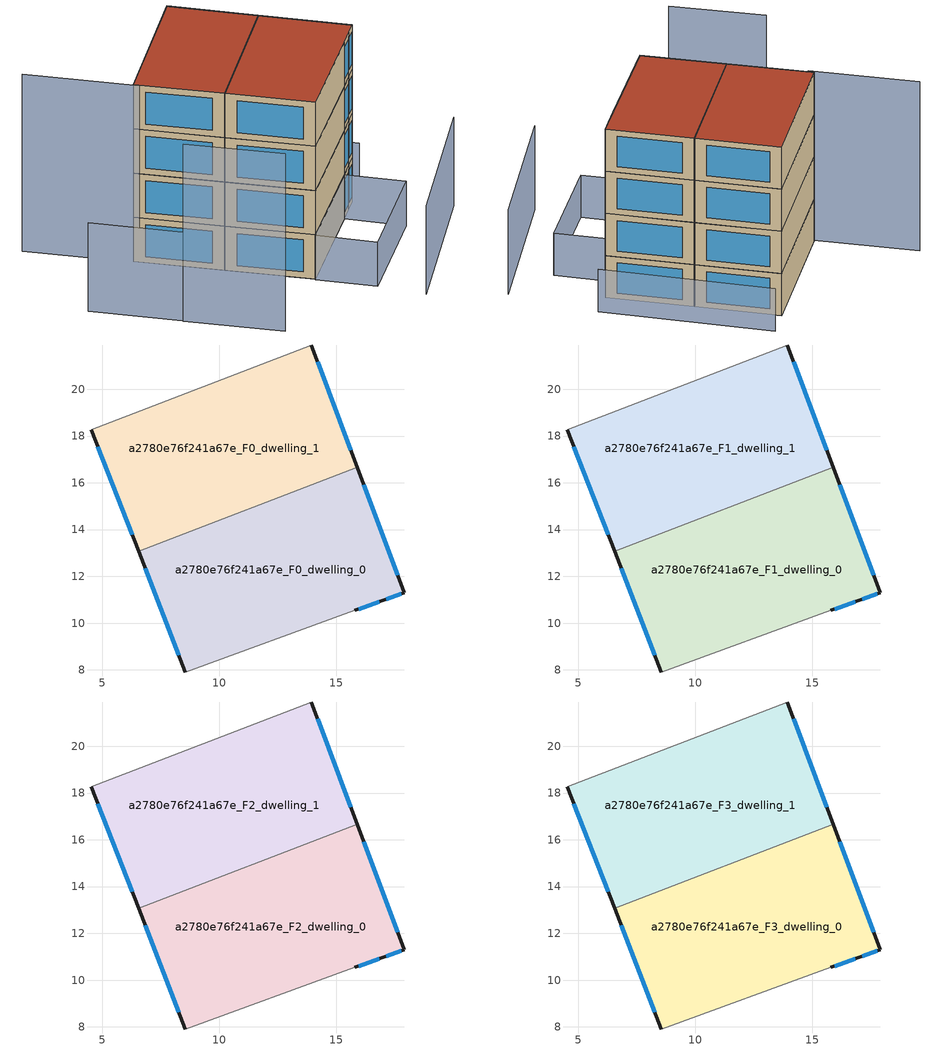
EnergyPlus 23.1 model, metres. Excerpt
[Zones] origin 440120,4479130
a2780e76f241a67e_F0_dwelling_0
 floor ground (EU_floor_Construction): 17.03,10.98 17.91,11.3 15.91,16.66 6.56,13.06 8.56,7.91 15.81,10.54 z0
 wall outside (EU_wall_Construction): 8.56,7.91 6.56,13.06 / 15.91,16.66 17.91,11.3 17.03,10.98 15.81,10.54 z0:3
 wall adiabatic (EU_wall_Construction): 15.81,10.54 8.56,7.91 z0:3
 wall to a2780e76f241a67e_F0_dwelling_1 (EU_wall_Construction): 6.56,13.06 15.91,16.66 z0:3
 window (EU_Window_Construction): 8.29,8.63 6.84,12.35 / 16.18,15.92 17.63,12.05 / 17.79,11.26 17.15,11.02 / 16.86,10.92 15.98,10.6 z0.42:2.58
a2780e76f241a67e_F0_dwelling_1
 floor ground (EU_floor_Construction): 15.91,16.66 13.95,21.89 4.54,18.27 6.56,13.06 z0
 wall outside (EU_wall_Construction): 6.56,13.06 4.54,18.27 / 13.95,21.89 15.91,16.66 z0:3
 wall adiabatic (EU_wall_Construction): 4.54,18.27 13.95,21.89 z0:3
 window (EU_Window_Construction): 6.28,13.79 4.82,17.55 / 14.22,21.16 15.63,17.39 z0.42:2.58
a2780e76f241a67e_F1_dwelling_0
 floor to a2780e76f241a67e_F0_dwelling_0 (EU_floor_Construction): 17.02,10.98 17.91,11.3 15.91,16.66 6.56,13.06 8.56,7.91 15.81,10.54 z3
 wall outside (EU_wall_Construction): 8.56,7.91 6.56,13.06 / 15.91,16.66 17.91,11.3 17.03,10.98 15.81,10.54 z3:6
 wall adiabatic (EU_wall_Construction): 15.81,10.54 8.56,7.91 z3:6
 wall to a2780e76f241a67e_F1_dwelling_1 (EU_wall_Construction): 6.56,13.06 15.91,16.66 z3:6
 window (EU_Window_Construction): 8.29,8.63 6.84,12.35 / 16.18,15.92 17.63,12.05 / 17.79,11.26 17.15,11.02 / 16.86,10.92 15.98,10.6 z3.42:5.58
a2780e76f241a67e_F1_dwelling_1
 floor to a2780e76f241a67e_F0_dwelling_1 (EU_floor_Construction): 15.91,16.66 13.95,21.89 4.54,18.27 6.56,13.06 z3
 wall outside (EU_wall_Construction): 6.56,13.06 4.54,18.27 / 13.95,21.89 15.91,16.66 z3:6
 wall adiabatic (EU_wall_Construction): 4.54,18.27 13.95,21.89 z3:6
 window (EU_Window_Construction): 6.28,13.79 4.82,17.55 / 14.22,21.16 15.63,17.39 z3.42:5.58
a2780e76f241a67e_F2_dwelling_0
 floor to a2780e76f241a67e_F1_dwelling_0 (EU_floor_Construction): 17.02,10.98 17.91,11.3 15.91,16.66 6.56,13.06 8.56,7.91 15.81,10.54 z6
 wall outside (EU_wall_Construction): 8.56,7.91 6.56,13.06 / 15.91,16.66 17.91,11.3 17.03,10.98 15.81,10.54 z6:9
 wall adiabatic (EU_wall_Construction): 15.81,10.54 8.56,7.91 z6:9
 wall to a2780e76f241a67e_F2_dwelling_1 (EU_wall_Construction): 6.56,13.06 15.91,16.66 z6:9
 window (EU_Window_Construction): 8.29,8.63 6.84,12.35 / 16.18,15.92 17.63,12.05 / 17.79,11.26 17.15,11.02 / 16.86,10.92 15.98,10.6 z6.42:8.58
a2780e76f241a67e_F2_dwelling_1
 floor to a2780e76f241a67e_F1_dwelling_1 (EU_floor_Construction): 15.91,16.66 13.95,21.89 4.54,18.27 6.56,13.06 z6
 wall outside (EU_wall_Construction): 6.56,13.06 4.54,18.27 / 13.95,21.89 15.91,16.66 z6:9
 wall adiabatic (EU_wall_Construction): 4.54,18.27 13.95,21.89 z6:9
 window (EU_Window_Construction): 6.28,13.79 4.82,17.55 / 14.22,21.16 15.63,17.39 z6.42:8.58
a2780e76f241a67e_F3_dwelling_0
 floor to a2780e76f241a67e_F2_dwelling_0 (EU_floor_Construction): 17.02,10.98 17.91,11.3 15.91,16.66 6.56,13.06 8.56,7.91 15.81,10.54 z9
 wall outside (EU_wall_Construction): 8.56,7.91 6.56,13.06 / 15.91,16.66 17.91,11.3 17.03,10.98 15.81,10.54 z9:12
 wall adiabatic (EU_wall_Construction): 15.81,10.54 8.56,7.91 z9:12
 wall to a2780e76f241a67e_F3_dwelling_1 (EU_wall_Construction): 6.56,13.06 15.91,16.66 z9:12
 window (EU_Window_Construction): 8.29,8.63 6.84,12.35 / 16.18,15.92 17.63,12.05 / 17.79,11.26 17.15,11.02 / 16.86,10.92 15.98,10.6 z9.42:11.58
 roof outside (EU_roof_Construction): 15.91,16.66 17.91,11.3 17.03,10.98 15.81,10.54 8.56,7.91 6.56,13.06 z12
a2780e76f241a67e_F3_dwelling_1
 floor to a2780e76f241a67e_F2_dwelling_1 (EU_floor_Construction): 15.91,16.66 13.95,21.89 4.54,18.27 6.56,13.06 z9
 wall outside (EU_wall_Construction): 6.56,13.06 4.54,18.27 / 13.95,21.89 15.91,16.66 z9:12
 wall adiabatic (EU_wall_Construction): 4.54,18.27 13.95,21.89 z9:12
 window (EU_Window_Construction): 6.28,13.79 4.82,17.55 / 14.22,21.16 15.63,17.39 z9.42:11.58
 roof outside (EU_roof_Construction): 13.95,21.89 15.91,16.66 6.56,13.06 4.54,18.27 z12
shading: 10.53,1.35 20.79,5.96 / -2.12,17.18 -0.01,11.52 z0:6; -0.13,11.73 2.11,5.94 / 4.62,17.87 2.08,24.54 z0:12; 19.67,11.93 15.85,22.61 / 8.5,7.89 15.86,10.56 / 15.86,10.56 17.15,6.99 / 17.15,6.99 9.8,4.32 / 9.8,4.32 8.5,7.89 z0:3
[Building]
EU S2 Campaign: North Axis=0; Terrain=City; Solar Distribution=FullExterior
[Site:Location]
Madrid: Latitude=40.5; Longitude=-3.5; Time Zone=1; Elevation=609
[SizingPeriod:WeatherFileDays]
AnnualSizingPeriod: Begin Month=1; Begin Day of Month=1; End Month=12; End Day of Month=31; Day of Week for Start Day=Monday; Use Weather File Daylight Saving Period=No; Use Weather File Rain and Snow Indicators=No
[MATERIAL]
EU_InternalMass_Material: Roughness=MediumRough; Thickness=0.1; Conductivity=1; Density=1800; Specific Heat=900; Thermal Absorptance=0.9; Solar Absorptance=0.7; Visible Absorptance=0.7
[MATERIAL:NOMASS] Roughness=MediumRough; Thermal Absorptance=0.9; Solar Absorptance=0.7; Visible Absorptance=0.7
Name | Thermal Resistance
EU_wall_NoMass | 1.60022
EU_roof_NoMass | 1.57597
EU_floor_NoMass | 0.470652
[WINDOWMATERIAL:SIMPLEGLAZINGSYSTEM]
EU_Window_SimpleGlazing: UFactor=3.28802; Solar Heat Gain Coefficient=0.85; Visible Transmittance=0.85
[CONSTRUCTION]
EU_wall_Construction: EU_wall_NoMass
EU_roof_Construction: EU_roof_NoMass
EU_floor_Construction: EU_floor_NoMass
EU_InternalMass_Construction: EU_InternalMass_Material
EU_Window_Construction: EU_Window_SimpleGlazing
[ZONE] Type=1; Multiplier=1; Ceiling Height=autocalculate; Floor Area=autocalculate; Part of Total Floor Area=Yes
Name | Volume
a2780e76f241a67e_F0_dwelling_0 | 168.262
a2780e76f241a67e_F1_dwelling_0; a2780e76f241a67e_F2_dwelling_0; a2780e76f241a67e_F3_dwelling_0 | 168.263
a2780e76f241a67e_F0_dwelling_1; a2780e76f241a67e_F1_dwelling_1; a2780e76f241a67e_F2_dwelling_1; a2780e76f241a67e_F3_dwelling_1 | 168.261
[INTERNALMASS] Construction=EU_InternalMass_Construction
Name | Zone or ZoneList | Surface Area
a2780e76f241a67e_F0_dwelling_0_EU_InternalMass | a2780e76f241a67e_F0_dwelling_0 | 56.0875
a2780e76f241a67e_F0_dwelling_1_EU_InternalMass | a2780e76f241a67e_F0_dwelling_1 | 56.087
a2780e76f241a67e_F1_dwelling_0_EU_InternalMass | a2780e76f241a67e_F1_dwelling_0 | 56.0875
a2780e76f241a67e_F1_dwelling_1_EU_InternalMass | a2780e76f241a67e_F1_dwelling_1 | 56.087
a2780e76f241a67e_F2_dwelling_0_EU_InternalMass | a2780e76f241a67e_F2_dwelling_0 | 56.0875
a2780e76f241a67e_F2_dwelling_1_EU_InternalMass | a2780e76f241a67e_F2_dwelling_1 | 56.087
a2780e76f241a67e_F3_dwelling_0_EU_InternalMass | a2780e76f241a67e_F3_dwelling_0 | 56.0875
a2780e76f241a67e_F3_dwelling_1_EU_InternalMass | a2780e76f241a67e_F3_dwelling_1 | 56.087
[OTHEREQUIPMENT] Fuel Type=Electricity; Design Level Calculation Method=Watts/Area; Power per Zone Floor Area=1; Fraction Latent=0; Fraction Radiant=0; Fraction Lost=0; Carbon Dioxide Generation Rate=0; EndUse Subcategory=EU_Step8_InternalGains
Name | Zone or ZoneList or Space or SpaceList | Schedule
EU_Step8_InternalGain_a2780e76f241a67e_F0_dwelling_0_f000 | a2780e76f241a67e_F0_dwelling_0 | EU_Step8_GainSchedule_a2780e76f241a67e_F0_dwelling_0_f000
EU_Step8_InternalGain_a2780e76f241a67e_F0_dwelling_1_f000 | a2780e76f241a67e_F0_dwelling_1 | EU_Step8_GainSchedule_a2780e76f241a67e_F0_dwelling_1_f000
EU_Step8_InternalGain_a2780e76f241a67e_F1_dwelling_0_f000 | a2780e76f241a67e_F1_dwelling_0 | EU_Step8_GainSchedule_a2780e76f241a67e_F1_dwelling_0_f000
EU_Step8_InternalGain_a2780e76f241a67e_F1_dwelling_1_f000 | a2780e76f241a67e_F1_dwelling_1 | EU_Step8_GainSchedule_a2780e76f241a67e_F1_dwelling_1_f000
EU_Step8_InternalGain_a2780e76f241a67e_F2_dwelling_0_f000 | a2780e76f241a67e_F2_dwelling_0 | EU_Step8_GainSchedule_a2780e76f241a67e_F2_dwelling_0_f000
EU_Step8_InternalGain_a2780e76f241a67e_F2_dwelling_1_f000 | a2780e76f241a67e_F2_dwelling_1 | EU_Step8_GainSchedule_a2780e76f241a67e_F2_dwelling_1_f000
EU_Step8_InternalGain_a2780e76f241a67e_F3_dwelling_0_f000 | a2780e76f241a67e_F3_dwelling_0 | EU_Step8_GainSchedule_a2780e76f241a67e_F3_dwelling_0_f000
EU_Step8_InternalGain_a2780e76f241a67e_F3_dwelling_1_f000 | a2780e76f241a67e_F3_dwelling_1 | EU_Step8_GainSchedule_a2780e76f241a67e_F3_dwelling_1_f000
[ZONEVENTILATION:DESIGNFLOWRATE] Schedule=EU_AlwaysOn; Design Flow Rate Calculation Method=AirChanges/Hour; Air Changes per Hour=0.480704; Ventilation Type=Natural; Fan Pressure Rise=0; Fan Total Efficiency=1; Constant Term Coefficient=1; Temperature Term Coefficient=0; Velocity Term Coefficient=0; Velocity Squared Term Coefficient=0; Minimum Indoor Temperature=-100; Maximum Indoor Temperature=100; Delta Temperature=-100; Minimum Outdoor Temperature=-100; Maximum Outdoor Temperature=100; Maximum Wind Speed=40
Name | Zone or ZoneList or Space or SpaceList
EU_ConstantAir_a2780e76f241a67e_F0_dwelling_0 | a2780e76f241a67e_F0_dwelling_0
EU_ConstantAir_a2780e76f241a67e_F0_dwelling_1 | a2780e76f241a67e_F0_dwelling_1
EU_ConstantAir_a2780e76f241a67e_F1_dwelling_0 | a2780e76f241a67e_F1_dwelling_0
EU_ConstantAir_a2780e76f241a67e_F1_dwelling_1 | a2780e76f241a67e_F1_dwelling_1
EU_ConstantAir_a2780e76f241a67e_F2_dwelling_0 | a2780e76f241a67e_F2_dwelling_0
EU_ConstantAir_a2780e76f241a67e_F2_dwelling_1 | a2780e76f241a67e_F2_dwelling_1
EU_ConstantAir_a2780e76f241a67e_F3_dwelling_0 | a2780e76f241a67e_F3_dwelling_0
EU_ConstantAir_a2780e76f241a67e_F3_dwelling_1 | a2780e76f241a67e_F3_dwelling_1
[HVACTEMPLATE:THERMOSTAT] Constant Heating Setpoint=20; Constant Cooling Setpoint=50
EU_HeatOnly_a2780e76f241a67e_F0_dwelling_0; EU_HeatOnly_a2780e76f241a67e_F0_dwelling_1; EU_HeatOnly_a2780e76f241a67e_F1_dwelling_0; EU_HeatOnly_a2780e76f241a67e_F1_dwelling_1; EU_HeatOnly_a2780e76f241a67e_F2_dwelling_0; EU_HeatOnly_a2780e76f241a67e_F2_dwelling_1; EU_HeatOnly_a2780e76f241a67e_F3_dwelling_0; EU_HeatOnly_a2780e76f241a67e_F3_dwelling_1
[HVACTEMPLATE:ZONE:IDEALLOADSAIRSYSTEM] System Availability Schedule=EU_AlwaysOn; Maximum Heating Supply Air Temperature=50; Minimum Cooling Supply Air Temperature=13; Maximum Heating Supply Air Humidity Ratio=0.0156; Minimum Cooling Supply Air Humidity Ratio=0.0077; Heating Limit=NoLimit; Cooling Limit=NoLimit; Heating Availability Schedule=EU_AlwaysOn; Cooling Availability Schedule=EU_CoolingOff; Dehumidification Control Type=ConstantSensibleHeatRatio; Cooling Sensible Heat Ratio=0.7; Dehumidification Setpoint=60; Humidification Control Type=None; Humidification Setpoint=30; Outdoor Air Method=None; Outdoor Air Flow Rate per Person=0.00944; Outdoor Air Flow Rate per Zone Floor Area=0; Outdoor Air Flow Rate per Zone=0; Demand Controlled Ventilation Type=None; Outdoor Air Economizer Type=NoEconomizer; Heat Recovery Type=None; Sensible Heat Recovery Effectiveness=0.7; Latent Heat Recovery Effectiveness=0.65
Name | Template Thermostat
a2780e76f241a67e_F0_dwelling_0 | EU_HeatOnly_a2780e76f241a67e_F0_dwelling_0
a2780e76f241a67e_F0_dwelling_1 | EU_HeatOnly_a2780e76f241a67e_F0_dwelling_1
a2780e76f241a67e_F1_dwelling_0 | EU_HeatOnly_a2780e76f241a67e_F1_dwelling_0
a2780e76f241a67e_F1_dwelling_1 | EU_HeatOnly_a2780e76f241a67e_F1_dwelling_1
a2780e76f241a67e_F2_dwelling_0 | EU_HeatOnly_a2780e76f241a67e_F2_dwelling_0
a2780e76f241a67e_F2_dwelling_1 | EU_HeatOnly_a2780e76f241a67e_F2_dwelling_1
a2780e76f241a67e_F3_dwelling_0 | EU_HeatOnly_a2780e76f241a67e_F3_dwelling_0
a2780e76f241a67e_F3_dwelling_1 | EU_HeatOnly_a2780e76f241a67e_F3_dwelling_1
[SIZING:ZONE] Zone Cooling Design Supply Air Temperature Input Method=SupplyAirTemperature; Zone Cooling Design Supply Air Temperature=13; Zone Heating Design Supply Air Temperature Input Method=SupplyAirTemperature; Zone Heating Design Supply Air Temperature=50; Zone Cooling Design Supply Air Humidity Ratio=0.008; Zone Heating Design Supply Air Humidity Ratio=0.008; Cooling Design Air Flow Method=DesignDay; Cooling Design Air Flow Rate=0; Cooling Minimum Air Flow per Zone Floor Area=0.000762; Cooling Minimum Air Flow=0; Cooling Minimum Air Flow Fraction=0.2; Heating Design Air Flow Method=DesignDay; Heating Design Air Flow Rate=0; Heating Maximum Air Flow per Zone Floor Area=0.002032; Heating Maximum Air Flow=0.141576; Heating Maximum Air Flow Fraction=0.3; Account for Dedicated Outdoor Air System=No; Dedicated Outdoor Air System Control Strategy=NeutralSupplyAir; Dedicated Outdoor Air Low Setpoint Temperature for Design=autosize; Dedicated Outdoor Air High Setpoint Temperature for Design=autosize; Zone Load Sizing Method=Sensible Load Only No Latent Load; Zone Latent Cooling Design Supply Air Humidity Ratio Input Method=HumidityRatioDifference; Zone Cooling Design Supply Air Humidity Ratio Difference=0.005; Zone Latent Heating Design Supply Air Humidity Ratio Input Method=HumidityRatioDifference; Zone Humidification Design Supply Air Humidity Ratio Difference=0.005
a2780e76f241a67e_F0_dwelling_0; a2780e76f241a67e_F0_dwelling_1; a2780e76f241a67e_F1_dwelling_0; a2780e76f241a67e_F1_dwelling_1; a2780e76f241a67e_F2_dwelling_0; a2780e76f241a67e_F2_dwelling_1; a2780e76f241a67e_F3_dwelling_0; a2780e76f241a67e_F3_dwelling_1
[SCHEDULE:CONSTANT]
Name | Hourly Value
EU_AlwaysOn | 1
EU_CoolingOff | 0
[SCHEDULE:FILE] Column Number=1; Rows to Skip at Top=0; Number of Hours of Data=8760; Column Separator=Comma; Interpolate to Timestep=No; Minutes per Item=60; Adjust Schedule for Daylight Savings=Yes
Name | File
EU_Step8_GainSchedule_a2780e76f241a67e_F0_dwelling_0_f000 | ../../schedules/a2780e76f241a67e/a2780e76f241a67e_F0_dwelling_0_f000_gain.csv
EU_Step8_GainSchedule_a2780e76f241a67e_F0_dwelling_1_f000 | ../../schedules/a2780e76f241a67e/a2780e76f241a67e_F0_dwelling_1_f000_gain.csv
EU_Step8_GainSchedule_a2780e76f241a67e_F1_dwelling_0_f000 | ../../schedules/a2780e76f241a67e/a2780e76f241a67e_F1_dwelling_0_f000_gain.csv
EU_Step8_GainSchedule_a2780e76f241a67e_F1_dwelling_1_f000 | ../../schedules/a2780e76f241a67e/a2780e76f241a67e_F1_dwelling_1_f000_gain.csv
EU_Step8_GainSchedule_a2780e76f241a67e_F2_dwelling_0_f000 | ../../schedules/a2780e76f241a67e/a2780e76f241a67e_F2_dwelling_0_f000_gain.csv
EU_Step8_GainSchedule_a2780e76f241a67e_F2_dwelling_1_f000 | ../../schedules/a2780e76f241a67e/a2780e76f241a67e_F2_dwelling_1_f000_gain.csv
EU_Step8_GainSchedule_a2780e76f241a67e_F3_dwelling_0_f000 | ../../schedules/a2780e76f241a67e/a2780e76f241a67e_F3_dwelling_0_f000_gain.csv
EU_Step8_GainSchedule_a2780e76f241a67e_F3_dwelling_1_f000 | ../../schedules/a2780e76f241a67e/a2780e76f241a67e_F3_dwelling_1_f000_gain.csv
